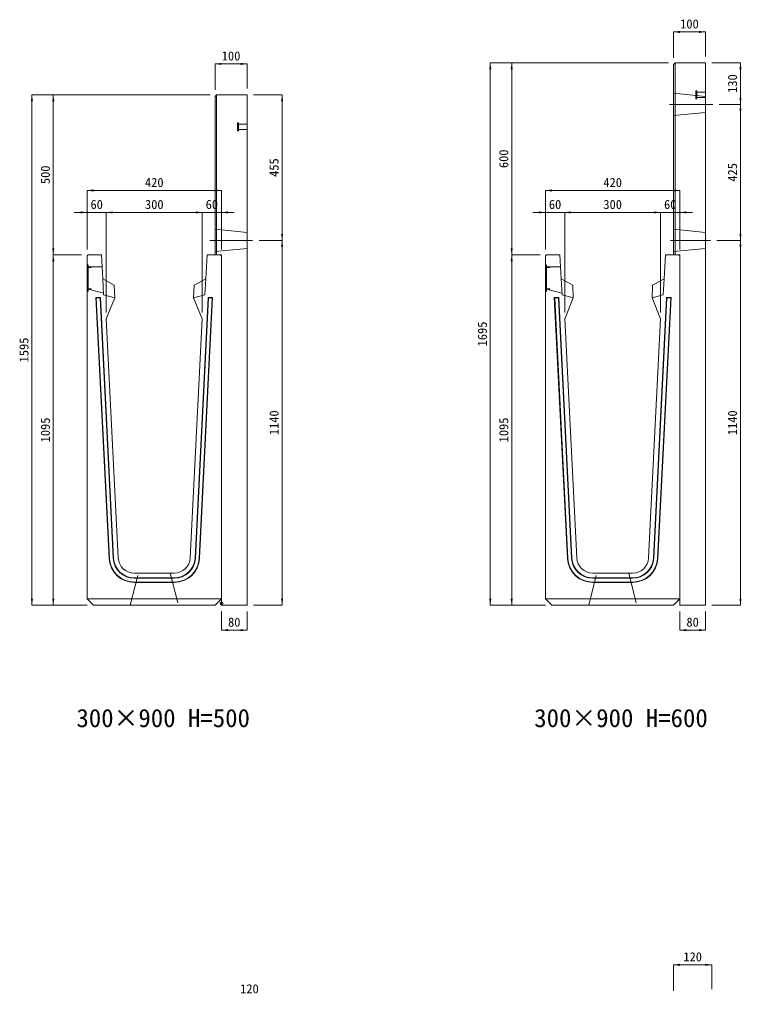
# Model space of a CAD drawing. Units: millimetres at full size; some dimension numbers follow another scale. Extents: x -7442 to 51876, y 9625 to 40052.
# Drawn here: x 9031 to 11288, y 13002 to 16046 of the extents above; entities that cross this region are included whole.
import ezdxf
from ezdxf.enums import TextEntityAlignment as Align

# ---------------------------------------------------------------- set-up
doc = ezdxf.new("R2010")
doc.units = ezdxf.units.MM
doc.header["$LTSCALE"] = 16
doc.header["$PDMODE"] = 32
doc.header["$PDSIZE"] = 8
for name, pattern in [('DASHED', [7.5, 6, -1.5]), ('USER1', [13.5, 7.5, -6]), ('USER2', [285.75, 190.5, -31.75, 31.75, -31.75])]:
    doc.linetypes.add(name, pattern=pattern)
doc.layers.add('0_2', color=7, linetype='Continuous')
for name, color, linetype, lineweight in [('HOLE', 7, 'DASHED', 9), ('KIJUN', 5, 'Continuous', 9), ('WWAY', 5, 'Continuous', 9), ('寸法線', 7, 'Continuous', 9), ('本体', 2, 'Continuous', 13), ('補助線', 8, 'Continuous', 9), ('ｲﾝｻｰﾄ', 3, 'USER1', 9)]:
    doc.layers.add(name, color=color, linetype=linetype, lineweight=lineweight)
doc.styles.add('ＭＳ ゴシック', font='')
doc.styles.get('ＭＳ ゴシック').set_extended_font_data('MS Gothic')

# ---------------------------------------------------------------- blocks, each defined once
blk = doc.blocks.new('filled_arrow')
at = {"color": 0, "linetype": 'Continuous', "lineweight": -2}
blk.add_solid([(7.5, 1.25), (0, 0), (7.5, -1.25)], dxfattribs=at)

msp = doc.modelspace()

# ---------------------------------------------------------------- linework, layer by layer
at = {"layer": 'HOLE'}
for points in [[(9402.43, 14315.92), (9502.43, 14315.92), (9527.43, 14215.92), (9377.43, 14215.92)], [(10835.27, 14315.92), (10935.27, 14315.92), (10960.27, 14215.92), (10810.27, 14215.92)]]:
    msp.add_lwpolyline(points, close=True, dxfattribs=at)
at = {"layer": 'KIJUN'}
for p, q in [((9270.07, 15176.92), (9271.12, 15175.92)), ((9283.14, 15175.92), (9284.09, 15176.92)), ((9284.09, 15176.92), (9325.06, 14362.66)), ((9633.73, 15175.92), (9592.78, 14362)), ((9621.72, 15175.92), (9620.77, 15176.92)), ((9634.78, 15176.92), (9633.73, 15175.92)), ((10702.91, 15176.92), (10703.96, 15175.92)), ((10715.98, 15175.92), (10716.93, 15176.92)), ((10716.93, 15176.92), (10757.9, 14362.66)), ((11066.58, 15175.92), (11025.62, 14362)), ((11054.56, 15175.92), (11053.61, 15176.92)), ((11067.63, 15176.92), (11066.58, 15175.92)), ((9389.97, 14300.92), (9514.88, 14300.92)), ((9389.97, 14299.92), (9514.88, 14299.92)), ((9514.88, 14287.92), (9389.97, 14287.92)), ((9514.88, 14286.92), (9389.97, 14286.92)), ((10822.82, 14300.92), (10947.72, 14300.92)), ((10822.82, 14299.92), (10947.72, 14299.92)), ((10947.72, 14287.92), (10822.82, 14287.92)), ((10947.72, 14286.92), (10822.82, 14286.92))]:
    msp.add_line(p, q, dxfattribs=at)
at = {"layer": 'KIJUN', "color": 7, "lineweight": 13}
for p, q in [((9514.88, 14315.92), (9389.97, 14315.92)), ((10947.72, 14315.92), (10822.82, 14315.92))]:
    msp.add_line(p, q, dxfattribs=at)
at = {"layer": 'KIJUN', "color": 7}
for p, q in [((9242.43, 14235.92), (9662.43, 14235.92)), ((10675.27, 14235.92), (11095.27, 14235.92))]:
    msp.add_line(p, q, dxfattribs=at)
at = {"layer": 'KIJUN', "color": 7, "lineweight": 13}
for points in [[(9340.04, 14363.41), (9302.43, 15110.92), (9329.43, 15175.92), (9327.43, 15215.92), (9291.43, 15235.92), (9287.43, 15310.92), (9245.43, 15310.92), (9242.43, 15307.92), (9242.43, 14235.92), (9262.43, 14215.92), (9642.43, 14215.92), (9662.43, 14235.92), (9662.43, 15307.92), (9659.43, 15310.92), (9617.43, 15310.92), (9613.43, 15235.92), (9577.43, 15215.92), (9575.43, 15175.92), (9602.43, 15110.92), (9564.82, 14363.41)], [(10772.88, 14363.41), (10735.27, 15110.92), (10762.27, 15175.92), (10760.27, 15215.92), (10724.27, 15235.92), (10720.27, 15310.92), (10678.27, 15310.92), (10675.27, 15307.92), (10675.27, 14235.92), (10695.27, 14215.92), (11075.27, 14215.92), (11095.27, 14235.92), (11095.27, 15307.92), (11092.27, 15310.92), (11050.27, 15310.92), (11046.27, 15235.92), (11010.27, 15215.92), (11008.27, 15175.92), (11035.27, 15110.92), (10997.66, 14363.41)]]:
    msp.add_lwpolyline(points, dxfattribs=at)
at = {"layer": 'KIJUN', "color": 7, "linetype": 'DASHED', "lineweight": 13}
for points in [[(9329.43, 15175.92), (9294.09, 15185.92), (9291.43, 15235.92)], [(9575.43, 15175.92), (9610.76, 15185.92), (9613.43, 15235.92)], [(10762.27, 15175.92), (10726.94, 15185.92), (10724.27, 15235.92)], [(11008.27, 15175.92), (11043.6, 15185.92), (11046.27, 15235.92)]]:
    msp.add_lwpolyline(points, dxfattribs=at)
at = {"layer": 'KIJUN'}
for points in [[(9311.07, 14361.95), (9270.07, 15176.92), (9284.09, 15176.92)], [(9312.07, 14362), (9271.12, 15175.92), (9283.14, 15175.92), (9324.06, 14362.6)], [(9579.8, 14362.66), (9620.77, 15176.92), (9634.78, 15176.92), (9593.78, 14361.95)], [(9580.8, 14362.6), (9621.72, 15175.92), (9633.73, 15175.92)], [(10743.92, 14361.95), (10702.91, 15176.92), (10716.93, 15176.92)], [(10744.92, 14362), (10703.96, 15175.92), (10715.98, 15175.92), (10756.9, 14362.6)], [(11012.64, 14362.66), (11053.61, 15176.92), (11067.63, 15176.92), (11026.62, 14361.95)], [(11013.64, 14362.6), (11054.56, 15175.92), (11066.58, 15175.92)]]:
    msp.add_lwpolyline(points, dxfattribs=at)
for centre, radius, start, end in [((9389.97, 14365.92), 79, 182.88038, 270), ((9389.97, 14365.92), 78, 182.88038, 270), ((9389.97, 14365.92), 66, 182.88038, 270), ((9389.97, 14365.92), 65, 182.88038, 270), ((9514.88, 14365.92), 65, 270, 357.11962), ((9514.88, 14365.92), 66, 270, 357.11962), ((9514.88, 14365.92), 78, 270, 357.11962), ((9514.88, 14365.92), 79, 270, 357.11962), ((10822.82, 14365.92), 79, 182.88038, 270), ((10822.82, 14365.92), 78, 182.88038, 270), ((10822.82, 14365.92), 66, 182.88038, 270), ((10822.82, 14365.92), 65, 182.88038, 270), ((10947.72, 14365.92), 65, 270, 357.11962), ((10947.72, 14365.92), 66, 270, 357.11962), ((10947.72, 14365.92), 78, 270, 357.11962), ((10947.72, 14365.92), 79, 270, 357.11962)]:
    msp.add_arc(centre, radius, start, end, dxfattribs=at)
at = {"layer": 'KIJUN', "color": 7, "lineweight": 13}
for centre, start, end in [((9389.97, 14365.92), 182.88038, 270), ((9514.88, 14365.92), 270, 357.11962), ((10822.82, 14365.92), 182.88038, 270), ((10947.72, 14365.92), 270, 357.11962)]:
    msp.add_arc(centre, 50, start, end, dxfattribs=at)
at = {"layer": 'WWAY', "color": 7, "linetype": 'DASHED', "lineweight": 13}
for points in [[(9242.43, 15280.92), (9245.63, 15278.92), (9245.63, 15196.92), (9242.43, 15194.92)], [(9289.45, 15272.92), (9245.63, 15272.92), (9245.63, 15278.92), (9242.43, 15280.92)], [(10675.27, 15280.92), (10678.47, 15278.92), (10678.47, 15196.92), (10675.27, 15194.92)], [(10722.3, 15272.92), (10678.47, 15272.92), (10678.47, 15278.92), (10675.27, 15280.92)], [(9242.43, 15194.92), (9245.63, 15196.92), (9245.63, 15202.92), (9293.83, 15190.92)], [(10675.27, 15194.92), (10678.47, 15196.92), (10678.47, 15202.92), (10726.67, 15190.92)]]:
    msp.add_lwpolyline(points, dxfattribs=at)
at = {"layer": 'WWAY'}
for points in [[(9243.63, 15277.92), (9245.63, 15277.92), (9245.63, 15197.92), (9243.63, 15197.92)], [(9245.63, 15272.92), (9255.63, 15272.92), (9255.63, 15270.92), (9245.63, 15270.92)], [(10676.47, 15277.92), (10678.47, 15277.92), (10678.47, 15197.92), (10676.47, 15197.92)], [(10678.47, 15272.92), (10688.47, 15272.92), (10688.47, 15270.92), (10678.47, 15270.92)], [(9245.63, 15204.92), (9255.63, 15204.92), (9255.63, 15202.92), (9245.63, 15202.92)], [(10678.47, 15204.92), (10688.47, 15204.92), (10688.47, 15202.92), (10678.47, 15202.92)]]:
    msp.add_lwpolyline(points, close=True, dxfattribs=at)
at = {"layer": '寸法線'}
for p, q in [((11075.27, 16007.36), (11175.27, 16007.36)), ((11075.27, 15925.92), (11075.27, 16007.36)), ((11175.27, 15930.92), (11175.27, 16007.36)), ((9642.43, 15907.36), (9742.43, 15907.36)), ((9642.43, 15825.92), (9642.43, 15907.36)), ((9742.43, 15830.92), (9742.43, 15907.36)), ((10502.8, 14215.92), (10502.8, 15910.92)), ((11060.27, 15910.92), (10502.8, 15910.92)), ((10569.69, 15310.92), (10569.69, 15910.92)), ((11060.27, 15910.92), (10569.69, 15910.92)), ((11195.27, 15910.92), (11284.7, 15910.92)), ((11284.7, 15780.92), (11284.7, 15910.92)), ((9069.95, 14215.92), (9069.95, 15810.92)), ((9627.43, 15810.92), (9069.95, 15810.92)), ((9136.85, 15310.92), (9136.85, 15810.92)), ((9627.43, 15810.92), (9136.85, 15810.92)), ((9762.43, 15810.92), (9851.86, 15810.92)), ((9851.86, 15355.92), (9851.86, 15810.92)), ((11217.9, 15780.92), (11284.7, 15780.92)), ((11217.9, 15780.92), (11284.7, 15780.92)), ((11284.7, 15355.92), (11284.7, 15780.92)), ((9242.43, 15511.93), (9662.43, 15511.93)), ((9242.43, 15327.92), (9242.43, 15511.93)), ((9662.43, 15327.92), (9662.43, 15511.93)), ((10675.27, 15511.93), (11095.27, 15511.93)), ((10675.27, 15327.92), (10675.27, 15511.93)), ((11095.27, 15327.92), (11095.27, 15511.93)), ((9202.43, 15443.25), (9342.43, 15443.25)), ((9242.43, 15327.92), (9242.43, 15443.25)), ((9302.43, 15443.25), (9602.43, 15443.25)), ((9302.43, 15130.92), (9302.43, 15443.25)), ((9302.43, 15130.92), (9302.43, 15443.25)), ((9562.43, 15443.25), (9702.43, 15443.25)), ((9602.43, 15130.92), (9602.43, 15443.25)), ((9602.43, 15130.92), (9602.43, 15443.25)), ((9662.43, 15327.92), (9662.43, 15443.25)), ((10635.27, 15443.25), (10775.27, 15443.25)), ((10675.27, 15327.92), (10675.27, 15443.25)), ((10735.27, 15443.25), (11035.27, 15443.25)), ((10735.27, 15130.92), (10735.27, 15443.25)), ((10735.27, 15130.92), (10735.27, 15443.25)), ((10995.27, 15443.25), (11135.27, 15443.25)), ((11035.27, 15130.92), (11035.27, 15443.25)), ((11035.27, 15130.92), (11035.27, 15443.25)), ((11095.27, 15327.92), (11095.27, 15443.25)), ((9779.91, 15355.92), (9851.86, 15355.92)), ((9779.91, 15355.92), (9851.86, 15355.92)), ((9851.86, 14215.92), (9851.86, 15355.92)), ((11211.17, 15355.92), (11284.7, 15355.92)), ((11211.17, 15355.92), (11284.7, 15355.92)), ((11284.7, 14215.92), (11284.7, 15355.92)), ((9136.85, 14215.92), (9136.85, 15310.92)), ((9225.43, 15310.92), (9136.85, 15310.92)), ((9225.43, 15310.92), (9136.85, 15310.92)), ((10569.69, 14215.92), (10569.69, 15310.92)), ((10658.27, 15310.92), (10569.69, 15310.92)), ((10658.27, 15310.92), (10569.69, 15310.92)), ((9242.43, 14215.92), (9069.95, 14215.92)), ((9242.43, 14215.92), (9136.85, 14215.92)), ((9762.43, 14215.92), (9851.86, 14215.92)), ((10675.27, 14215.92), (10502.8, 14215.92)), ((10675.27, 14215.92), (10569.69, 14215.92)), ((11195.27, 14215.92), (11284.7, 14215.92)), ((9662.43, 14195.92), (9662.43, 14137.8)), ((9742.43, 14195.92), (9742.43, 14137.8)), ((11095.27, 14195.92), (11095.27, 14137.8)), ((11175.27, 14195.92), (11175.27, 14137.8)), ((9662.43, 14137.8), (9742.43, 14137.8)), ((11095.27, 14137.8), (11175.27, 14137.8)), ((11075.27, 13091.91), (11195.27, 13091.91)), ((11075.27, 13010.47), (11075.27, 13091.91)), ((11195.27, 13015.47), (11195.27, 13091.91))]:
    msp.add_line(p, q, dxfattribs=at)
at = {"layer": '寸法線', "linetype": 'USER2'}
for p, q in [((11197.9, 15780.92), (11063.23, 15780.92)), ((9759.91, 15355.92), (9625.56, 15355.92)), ((11191.17, 15355.92), (11066, 15355.92))]:
    msp.add_line(p, q, dxfattribs=at)
at = {"layer": '本体', "color": 4, "lineweight": 5}
for p, q in [((11080.27, 15910.92), (11080.27, 15310.92)), ((9647.43, 15810.92), (9647.43, 15310.92))]:
    msp.add_line(p, q, dxfattribs=at)
at = {"layer": '本体', "linetype": 'USER1', "lineweight": 9}
for p, q in [((11075.27, 15815.92), (11175.27, 15805.92)), ((11075.27, 15745.92), (11175.27, 15755.92)), ((9642.43, 15390.92), (9742.43, 15380.92)), ((11075.27, 15390.92), (11175.27, 15380.92)), ((9642.43, 15320.92), (9742.43, 15330.92)), ((11075.27, 15320.92), (11175.27, 15330.92))]:
    msp.add_line(p, q, dxfattribs=at)
at = {"layer": '本体'}
for points in [[(11075.27, 15905.92), (11080.27, 15910.92), (11175.27, 15910.92), (11175.27, 14215.92), (11095.27, 14215.92), (11095.27, 15310.92), (11075.27, 15310.92)], [(9642.43, 15805.92), (9647.43, 15810.92), (9742.43, 15810.92), (9742.43, 14215.92), (9662.43, 14215.92), (9662.43, 15310.92), (9642.43, 15310.92)]]:
    msp.add_lwpolyline(points, close=True, dxfattribs=at)
at = {"layer": '補助線'}
msp.add_point((9662.43, 14220.92), dxfattribs=at)
at = {"layer": 'ｲﾝｻｰﾄ'}
for p, q in [((11145.27, 15823.42), (11145.27, 15798.42)), ((11148.27, 15823.42), (11145.27, 15823.42)), ((11148.27, 15823.42), (11148.27, 15798.42)), ((11175.27, 15819.42), (11148.27, 15819.42)), ((11175.27, 15802.42), (11148.27, 15802.42)), ((11175.27, 15819.42), (11175.27, 15802.42)), ((11148.27, 15798.42), (11145.27, 15798.42)), ((9712.43, 15723.42), (9712.43, 15698.42)), ((9715.43, 15723.42), (9712.43, 15723.42)), ((9715.43, 15723.42), (9715.43, 15698.42)), ((9742.43, 15719.42), (9715.43, 15719.42)), ((9742.43, 15719.42), (9742.43, 15702.42)), ((9715.43, 15698.42), (9712.43, 15698.42)), ((9742.43, 15702.42), (9715.43, 15702.42))]:
    msp.add_line(p, q, dxfattribs=at)

# ---------------------------------------------------------------- block references
at = {"layer": '寸法線', "xscale": 2.67, "yscale": 2.67}
for p in [(11075.27, 16007.36), (9642.43, 15907.36), (9242.43, 15511.93), (10675.27, 15511.93), (9302.43, 15443.25), (9302.43, 15443.25), (9662.43, 15443.25), (10735.27, 15443.25), (10735.27, 15443.25), (11095.27, 15443.25), (9662.43, 14137.8), (11095.27, 14137.8), (11075.27, 13091.91)]:
    msp.add_blockref('filled_arrow', p, dxfattribs=at)
for p, rotation in [((11175.27, 16007.36), 180), ((9742.43, 15907.36), 180), ((10502.8, 15910.92), 270), ((10569.69, 15910.92), 270), ((11284.7, 15910.92), 270), ((9069.95, 15810.92), 270), ((9136.85, 15810.92), 270), ((9851.86, 15810.92), 270), ((11284.7, 15780.92), 90), ((11284.7, 15780.92), 270), ((9662.43, 15511.93), 180), ((11095.27, 15511.93), 180), ((9242.43, 15443.25), 180), ((9602.43, 15443.25), 180), ((9602.43, 15443.25), 180), ((10675.27, 15443.25), 180), ((11035.27, 15443.25), 180), ((11035.27, 15443.25), 180), ((9851.86, 15355.92), 90), ((11284.7, 15355.92), 90), ((9851.86, 15355.92), 270), ((11284.7, 15355.92), 270), ((9136.85, 15310.92), 90), ((10569.69, 15310.92), 90), ((9136.85, 15310.92), 270), ((10569.69, 15310.92), 270), ((9069.95, 14215.92), 90), ((9136.85, 14215.92), 90), ((9851.86, 14215.92), 90), ((10502.8, 14215.92), 90), ((10569.69, 14215.92), 90), ((11284.7, 14215.92), 90), ((9742.43, 14137.8), 180), ((11175.27, 14137.8), 180), ((11195.27, 13091.91), 180)]:
    msp.add_blockref('filled_arrow', p, dxfattribs=dict(at, rotation=rotation))

# ---------------------------------------------------------------- texts
at = {"layer": '0_2', "style": 'ＭＳ ゴシック'}
for s, p in [('300×900 H=500', (9209.04, 13817.59)), ('300×900 H=600', (10640.09, 13817.59))]:
    msp.add_text(s, height=56.96, dxfattribs=at).set_placement(p, align=Align.BOTTOM_LEFT)
at = {"layer": '寸法線', "style": 'ＭＳ ゴシック'}
for s, p in [('100', (11125.27, 16032.36)), ('100', (9692.43, 15932.36)), ('420', (9452.43, 15536.93)), ('420', (10885.27, 15536.93)), ('60', (9272.43, 15468.25)), ('300', (9452.43, 15468.25)), ('60', (9632.43, 15468.25)), ('60', (10705.27, 15468.25)), ('300', (10885.27, 15468.25)), ('60', (11065.27, 15468.25)), ('80', (9702.43, 14162.8)), ('80', (11135.27, 14162.8)), ('120', (11135.27, 13116.91)), ('120', (9749.86, 13016.91))]:
    msp.add_text(s, height=28.48, dxfattribs=at).set_placement(p, align=Align.MIDDLE_CENTER)
for s, p in [('130', (11259.7, 15845.92)), ('600', (10544.69, 15610.92)), ('500', (9111.85, 15560.92)), ('455', (9826.86, 15583.42)), ('425', (11259.7, 15568.42)), ('1695', (10477.8, 15063.42)), ('1595', (9044.95, 15013.42)), ('1095', (9111.85, 14763.42)), ('1140', (9826.86, 14785.92)), ('1095', (10544.69, 14763.42)), ('1140', (11259.7, 14785.92))]:
    msp.add_text(s, height=28.48, rotation=90, dxfattribs=at).set_placement(p, align=Align.MIDDLE_CENTER)

doc.saveas('drawing.dxf')
